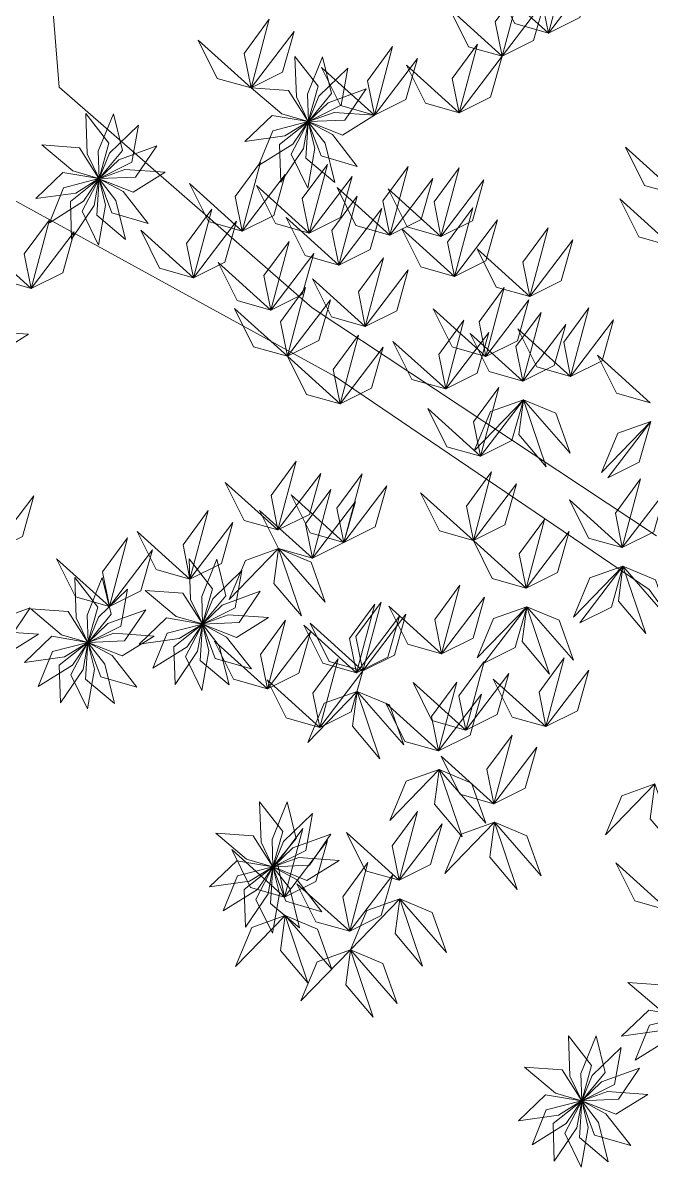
# Model space of a CAD drawing. Header units: inches. Extents: x -422522 to 22891, y -2973 to 414515.
# Drawn here: x 16846.5 to 16899.5, y 7873.6 to 7970.2 of the extents above; entities that cross this region are included whole.
import ezdxf

# ---------------------------------------------------------------- set-up
doc = ezdxf.new("R2010")
doc.units = ezdxf.units.IN
doc.header["$MEASUREMENT"] = 0
doc.layers.add('ARREDAMENTO', color=8, linetype='Continuous', lineweight=13)

msp = doc.modelspace()

# ---------------------------------------------------------------- linework, layer by layer
at = {"layer": 'ARREDAMENTO', "linetype": 'Continuous', "lineweight": 0}
for points in [[(16899.98343, 7926.93139), (16870.895, 7946.16335), (16849.54625, 7964.78021), (16847.51588, 7989.919)], [(16777.03485, 7873.58755), (16797.01771, 7874.95376), (16813.76442, 7879.53148), (16827.87787, 7898.28434), (16832.33212, 7913.77624), (16827.79166, 7920.85146), (16819.9904, 7937.58592), (16842.48337, 7957.01571), (16872.85147, 7940.36779), (16899.35591, 7922.41549), (16917.50546, 7897.33852)]]:
    msp.add_lwpolyline(points, dxfattribs=at)
at = {"layer": 'ARREDAMENTO', "lineweight": 0}
for points in [[(16890.86123, 7969.34157), (16890.2763, 7972.24773), (16892.4037, 7975.13772), (16890.86123, 7969.34157)], [(16886.95366, 7967.39641), (16886.36872, 7970.30257), (16888.49613, 7973.19256), (16886.95366, 7967.39641)], [(16890.86123, 7969.34157), (16888.00868, 7970.14832), (16886.40913, 7973.36069), (16890.86123, 7969.34157)], [(16890.86123, 7969.34157), (16893.51505, 7970.66262), (16894.49204, 7974.11565), (16890.86123, 7969.34157)], [(16886.95366, 7967.39641), (16884.10111, 7968.20316), (16882.50156, 7971.41553), (16886.95366, 7967.39641)], [(16886.95366, 7967.39641), (16889.60748, 7968.71746), (16890.58447, 7972.17049), (16886.95366, 7967.39641)], [(16865.74722, 7964.72253), (16865.16228, 7967.62869), (16867.28968, 7970.51868), (16865.74722, 7964.72253)], [(16865.74722, 7964.72253), (16868.40103, 7966.04358), (16869.37803, 7969.4966), (16865.74722, 7964.72253)], [(16865.74722, 7964.72253), (16862.89466, 7965.52927), (16861.29511, 7968.74164), (16865.74722, 7964.72253)], [(16883.32285, 7962.62234), (16882.73792, 7965.5285), (16884.86532, 7968.41849), (16883.32285, 7962.62234)], [(16869.45757, 7967.37238), (16869.5767, 7963.96602), (16870.58064, 7961.88931), (16871.41032, 7964.8601), (16869.45757, 7967.37238)], [(16876.15699, 7962.42114), (16875.57205, 7965.3273), (16877.69946, 7968.21729), (16876.15699, 7962.42114)], [(16883.32285, 7962.62234), (16885.97667, 7963.94339), (16886.95366, 7967.39641), (16883.32285, 7962.62234)], [(16871.78813, 7967.3534), (16870.51148, 7964.19309), (16870.58394, 7961.88758), (16872.55022, 7964.26407), (16871.78813, 7967.3534)], [(16876.15699, 7962.42114), (16873.30444, 7963.22788), (16871.70489, 7966.44026), (16876.15699, 7962.42114)], [(16876.15699, 7962.42114), (16878.81081, 7963.74219), (16879.7878, 7967.19521), (16876.15699, 7962.42114)], [(16883.32285, 7962.62234), (16880.4703, 7963.42908), (16878.87075, 7966.64145), (16883.32285, 7962.62234)], [(16873.9095, 7966.38814), (16871.4578, 7964.02032), (16870.58626, 7961.88465), (16873.34915, 7963.25593), (16873.9095, 7966.38814)], [(16865.74722, 7964.72253), (16868.35835, 7962.53176), (16870.57341, 7961.88824), (16868.92085, 7964.49266), (16865.74722, 7964.72253)], [(16875.45485, 7964.6435), (16872.25203, 7963.47758), (16870.58719, 7961.88104), (16873.66896, 7962.00999), (16875.45485, 7964.6435)], [(16851.79375, 7962.56126), (16851.91288, 7959.1549), (16852.91682, 7957.07819), (16853.7465, 7960.04898), (16851.79375, 7962.56126)], [(16854.12432, 7962.54228), (16852.84766, 7959.38197), (16852.92013, 7957.07646), (16854.88641, 7959.45295), (16854.12432, 7962.54228)], [(16876.15699, 7962.42114), (16872.75685, 7962.65872), (16870.58657, 7961.87736), (16873.45436, 7960.74169), (16876.15699, 7962.42114)], [(16856.24568, 7961.57703), (16853.79398, 7959.2092), (16852.92245, 7957.07353), (16855.68534, 7958.44481), (16856.24568, 7961.57703)], [(16865.23373, 7960.19211), (16868.60897, 7960.66664), (16870.56937, 7961.88216), (16867.52813, 7962.39676), (16865.23373, 7960.19211)], [(16866.38259, 7958.16429), (16869.27301, 7959.97064), (16870.56953, 7961.87843), (16867.58191, 7961.11156), (16866.38259, 7958.16429)], [(16868.2569, 7956.77907), (16870.16273, 7959.60489), (16870.57119, 7961.87509), (16868.15377, 7959.95934), (16868.2569, 7956.77907)], [(16870.5326, 7956.27596), (16871.12429, 7959.63264), (16870.57406, 7961.87271), (16869.14485, 7959.13934), (16870.5326, 7956.27596)], [(16872.81618, 7956.74195), (16871.99143, 7960.0491), (16870.57766, 7961.87171), (16870.38377, 7958.79333), (16872.81618, 7956.74195)], [(16874.7128, 7958.09648), (16872.61422, 7960.78225), (16870.58135, 7961.87225), (16871.65631, 7958.98116), (16874.7128, 7958.09648)], [(16848.08341, 7959.91141), (16850.69453, 7957.72064), (16852.9096, 7957.07712), (16851.25704, 7959.68154), (16848.08341, 7959.91141)], [(16857.79104, 7959.83238), (16854.58822, 7958.66646), (16852.92338, 7957.06992), (16856.00515, 7957.19887), (16857.79104, 7959.83238)], [(16901.80435, 7955.69506), (16898.9518, 7956.50181), (16897.35225, 7959.71418), (16901.80435, 7955.69506)], [(16858.49318, 7957.61002), (16855.09303, 7957.8476), (16852.92275, 7957.06624), (16855.79054, 7955.93057), (16858.49318, 7957.61002)], [(16865.00362, 7952.6504), (16864.41868, 7955.55656), (16866.54608, 7958.44655), (16865.00362, 7952.6504)], [(16870.65908, 7952.47335), (16870.07414, 7955.37951), (16872.20154, 7958.2695), (16870.65908, 7952.47335)], [(16877.4577, 7952.30238), (16876.87276, 7955.20854), (16879.00016, 7958.09853), (16877.4577, 7952.30238)], [(16881.78255, 7952.19362), (16881.19761, 7955.09978), (16883.32501, 7957.98977), (16881.78255, 7952.19362)], [(16847.56992, 7955.38099), (16850.94516, 7955.85553), (16852.90556, 7957.07104), (16849.86432, 7957.58564), (16847.56992, 7955.38099)], [(16848.71877, 7953.35317), (16851.6092, 7955.15952), (16852.90572, 7957.06731), (16849.9181, 7956.30044), (16848.71877, 7953.35317)], [(16850.59309, 7951.96795), (16852.49891, 7954.79377), (16852.90738, 7957.06397), (16850.48996, 7955.14822), (16850.59309, 7951.96795)], [(16852.86878, 7951.46484), (16853.46048, 7954.82152), (16852.91025, 7957.06159), (16851.48104, 7954.32822), (16852.86878, 7951.46484)], [(16855.15237, 7951.93083), (16854.32762, 7955.23798), (16852.91384, 7957.06059), (16852.71996, 7953.98221), (16855.15237, 7951.93083)], [(16857.04899, 7953.28536), (16854.9504, 7955.97113), (16852.91754, 7957.06113), (16853.9925, 7954.17004), (16857.04899, 7953.28536)], [(16865.00362, 7952.6504), (16867.65743, 7953.97145), (16868.63443, 7957.42448), (16865.00362, 7952.6504)], [(16870.65908, 7952.47335), (16873.31289, 7953.7944), (16874.28989, 7957.24743), (16870.65908, 7952.47335)], [(16877.4577, 7952.30238), (16880.11151, 7953.62343), (16881.08851, 7957.07646), (16877.4577, 7952.30238)], [(16881.78255, 7952.19362), (16884.43636, 7953.51467), (16885.41335, 7956.9677), (16881.78255, 7952.19362)], [(16865.00362, 7952.6504), (16862.15106, 7953.45715), (16860.55151, 7956.66952), (16865.00362, 7952.6504)], [(16870.65908, 7952.47335), (16867.80652, 7953.2801), (16866.20697, 7956.49247), (16870.65908, 7952.47335)], [(16877.4577, 7952.30238), (16874.60514, 7953.10913), (16873.00559, 7956.3215), (16877.4577, 7952.30238)], [(16881.78255, 7952.19362), (16878.92999, 7953.00037), (16877.33044, 7956.21274), (16881.78255, 7952.19362)], [(16873.16039, 7949.78135), (16872.57546, 7952.68751), (16874.70286, 7955.5775), (16873.16039, 7949.78135)], [(16901.32559, 7951.34391), (16898.47303, 7952.15065), (16896.87348, 7955.36302), (16901.32559, 7951.34391)], [(16860.88216, 7948.70081), (16860.29722, 7951.60697), (16862.42462, 7954.49696), (16860.88216, 7948.70081)], [(16873.16039, 7949.78135), (16875.81421, 7951.1024), (16876.7912, 7954.55543), (16873.16039, 7949.78135)], [(16882.92382, 7948.81288), (16882.33888, 7951.71904), (16884.46628, 7954.60903), (16882.92382, 7948.81288)], [(16847.18889, 7947.80857), (16846.60396, 7950.71473), (16848.73136, 7953.60472), (16847.18889, 7947.80857)], [(16860.88216, 7948.70081), (16863.53597, 7950.02186), (16864.51297, 7953.47489), (16860.88216, 7948.70081)], [(16873.16039, 7949.78135), (16870.30784, 7950.5881), (16868.70829, 7953.80047), (16873.16039, 7949.78135)], [(16882.92382, 7948.81288), (16885.57764, 7950.13393), (16886.55463, 7953.58696), (16882.92382, 7948.81288)], [(16889.28447, 7947.11875), (16888.69954, 7950.02491), (16890.82694, 7952.9149), (16889.28447, 7947.11875)], [(16847.18889, 7947.80857), (16849.84271, 7949.12962), (16850.8197, 7952.58264), (16847.18889, 7947.80857)], [(16860.88216, 7948.70081), (16858.0296, 7949.50756), (16856.43005, 7952.71993), (16860.88216, 7948.70081)], [(16882.92382, 7948.81288), (16880.07127, 7949.61963), (16878.47171, 7952.832), (16882.92382, 7948.81288)], [(16847.18889, 7947.80857), (16844.33634, 7948.61531), (16842.73679, 7951.82769), (16847.18889, 7947.80857)], [(16867.41913, 7945.97716), (16866.8342, 7948.88332), (16868.9616, 7951.77331), (16867.41913, 7945.97716)], [(16867.41913, 7945.97716), (16866.8342, 7948.88332), (16868.9616, 7951.77331), (16867.41913, 7945.97716)], [(16889.28447, 7947.11875), (16886.43192, 7947.9255), (16884.83237, 7951.13787), (16889.28447, 7947.11875)], [(16889.28447, 7947.11875), (16891.93829, 7948.4398), (16892.91528, 7951.89282), (16889.28447, 7947.11875)], [(16867.41913, 7945.97716), (16864.56658, 7946.78391), (16862.96703, 7949.99628), (16867.41913, 7945.97716)], [(16867.41913, 7945.97716), (16864.56658, 7946.78391), (16862.96703, 7949.99628), (16867.41913, 7945.97716)], [(16867.41913, 7945.97716), (16870.07295, 7947.29821), (16871.04994, 7950.75124), (16867.41913, 7945.97716)], [(16867.41913, 7945.97716), (16870.07295, 7947.29821), (16871.04994, 7950.75124), (16867.41913, 7945.97716)], [(16875.39169, 7944.59975), (16874.80675, 7947.50591), (16876.93416, 7950.3959), (16875.39169, 7944.59975)], [(16875.39169, 7944.59975), (16878.04551, 7945.9208), (16879.0225, 7949.37382), (16875.39169, 7944.59975)], [(16875.39169, 7944.59975), (16872.53914, 7945.40649), (16870.93959, 7948.61886), (16875.39169, 7944.59975)], [(16868.81584, 7942.08186), (16868.23091, 7944.98802), (16870.35831, 7947.87801), (16868.81584, 7942.08186)], [(16885.57762, 7942.07589), (16884.99268, 7944.98205), (16887.12008, 7947.87204), (16885.57762, 7942.07589)], [(16868.81584, 7942.08186), (16871.46966, 7943.40291), (16872.44665, 7946.85594), (16868.81584, 7942.08186)], [(16885.57762, 7942.07589), (16888.23143, 7943.39694), (16889.20842, 7946.84996), (16885.57762, 7942.07589)], [(16892.72869, 7940.37625), (16892.14375, 7943.28241), (16894.27115, 7946.1724), (16892.72869, 7940.37625)], [(16868.81584, 7942.08186), (16865.96329, 7942.88861), (16864.36374, 7946.10098), (16868.81584, 7942.08186)], [(16885.57762, 7942.07589), (16882.72506, 7942.88263), (16881.12551, 7946.09501), (16885.57762, 7942.07589)], [(16888.69848, 7939.98766), (16888.11355, 7942.89382), (16890.24095, 7945.78381), (16888.69848, 7939.98766)], [(16892.72869, 7940.37625), (16895.38251, 7941.6973), (16896.3595, 7945.15033), (16892.72869, 7940.37625)], [(16882.17879, 7939.32291), (16881.59386, 7942.22907), (16883.72126, 7945.11906), (16882.17879, 7939.32291)], [(16892.72869, 7940.37625), (16889.87614, 7941.183), (16888.27658, 7944.39537), (16892.72869, 7940.37625)], [(16888.69848, 7939.98766), (16891.3523, 7941.30871), (16892.32929, 7944.76173), (16888.69848, 7939.98766)], [(16846.97028, 7943.94142), (16843.57014, 7944.179), (16841.39986, 7943.39764), (16844.26765, 7942.26197), (16846.97028, 7943.94142)], [(16873.26795, 7938.06275), (16872.68301, 7940.96891), (16874.81041, 7943.8589), (16873.26795, 7938.06275)], [(16882.17879, 7939.32291), (16879.32624, 7940.12966), (16877.72669, 7943.34203), (16882.17879, 7939.32291)], [(16882.17879, 7939.32291), (16884.83261, 7940.64397), (16885.8096, 7944.09699), (16882.17879, 7939.32291)], [(16888.69848, 7939.98766), (16885.84593, 7940.79441), (16884.24638, 7944.00678), (16888.69848, 7939.98766)], [(16873.26795, 7938.06275), (16875.92176, 7939.3838), (16876.89876, 7942.83682), (16873.26795, 7938.06275)], [(16873.26795, 7938.06275), (16870.41539, 7938.86949), (16868.81584, 7942.08186), (16873.26795, 7938.06275)], [(16899.45045, 7938.15556), (16896.59789, 7938.9623), (16894.99834, 7942.17468), (16899.45045, 7938.15556)], [(16885.12004, 7933.6466), (16884.5351, 7936.55276), (16886.6625, 7939.44275), (16885.12004, 7933.6466)], [(16888.75084, 7938.42067), (16885.95851, 7937.4253), (16884.57697, 7934.11331), (16888.75084, 7938.42067)], [(16885.12004, 7933.6466), (16887.77385, 7934.96765), (16888.75084, 7938.42067), (16885.12004, 7933.6466)], [(16885.12004, 7933.6466), (16887.77385, 7934.96765), (16888.75084, 7938.42067), (16885.12004, 7933.6466)], [(16888.75084, 7938.42067), (16888.36122, 7935.48195), (16890.6768, 7932.74042), (16888.75084, 7938.42067)], [(16888.75084, 7938.42067), (16891.48693, 7937.27973), (16892.69225, 7933.89963), (16888.75084, 7938.42067)], [(16885.12004, 7933.6466), (16882.26748, 7934.45334), (16880.66793, 7937.66572), (16885.12004, 7933.6466)], [(16899.50281, 7936.58857), (16896.71048, 7935.5932), (16895.32894, 7932.28121), (16899.50281, 7936.58857)], [(16895.872, 7931.8145), (16898.52582, 7933.13555), (16899.50281, 7936.58857), (16895.872, 7931.8145)], [(16868.02171, 7927.42442), (16867.43677, 7930.33058), (16869.56417, 7933.22057), (16868.02171, 7927.42442)], [(16868.02171, 7927.42442), (16870.67552, 7928.74547), (16871.65251, 7932.19849), (16868.02171, 7927.42442)], [(16873.58044, 7926.37174), (16872.9955, 7929.2779), (16875.1229, 7932.16789), (16873.58044, 7926.37174)], [(16884.51401, 7926.54014), (16883.92908, 7929.4463), (16886.05648, 7932.33629), (16884.51401, 7926.54014)], [(16897.09338, 7925.93731), (16896.50844, 7928.84347), (16898.63584, 7931.73346), (16897.09338, 7925.93731)], [(16868.02171, 7927.42442), (16865.16915, 7928.23117), (16863.5696, 7931.44354), (16868.02171, 7927.42442)], [(16870.92662, 7925.05069), (16870.34169, 7927.95685), (16872.46909, 7930.84684), (16870.92662, 7925.05069)], [(16873.58044, 7926.37174), (16876.23425, 7927.69279), (16877.21125, 7931.14581), (16873.58044, 7926.37174)], [(16884.51401, 7926.54014), (16887.16783, 7927.86119), (16888.14482, 7931.31421), (16884.51401, 7926.54014)], [(16897.09338, 7925.93731), (16899.74719, 7927.25836), (16900.72418, 7930.71138), (16897.09338, 7925.93731)], [(16843.79102, 7925.54123), (16846.44483, 7926.86228), (16847.42183, 7930.3153), (16843.79102, 7925.54123)], [(16873.58044, 7926.37174), (16870.72788, 7927.17848), (16869.12833, 7930.39086), (16873.58044, 7926.37174)], [(16870.92662, 7925.05069), (16873.58044, 7926.37174), (16874.55743, 7929.82476), (16870.92662, 7925.05069)], [(16884.51401, 7926.54014), (16881.66146, 7927.34688), (16880.06191, 7930.55926), (16884.51401, 7926.54014)], [(16897.09338, 7925.93731), (16894.24082, 7926.74405), (16892.64127, 7929.95642), (16897.09338, 7925.93731)], [(16860.58761, 7923.2764), (16860.00267, 7926.18256), (16862.13007, 7929.07255), (16860.58761, 7923.2764)], [(16870.92662, 7925.05069), (16868.07407, 7925.85743), (16866.47452, 7929.06981), (16870.92662, 7925.05069)], [(16860.58761, 7923.2764), (16863.24142, 7924.59745), (16864.21842, 7928.05047), (16860.58761, 7923.2764)], [(16888.96612, 7922.52102), (16888.38118, 7925.42718), (16890.50858, 7928.31717), (16888.96612, 7922.52102)], [(16860.58761, 7923.2764), (16857.73505, 7924.08315), (16856.1355, 7927.29552), (16860.58761, 7923.2764)], [(16888.96612, 7922.52102), (16891.61994, 7923.84207), (16892.59693, 7927.29509), (16888.96612, 7922.52102)], [(16853.7873, 7920.97602), (16853.20236, 7923.88218), (16855.32976, 7926.77217), (16853.7873, 7920.97602)], [(16868.07407, 7925.85743), (16865.28173, 7924.86206), (16863.9002, 7921.55007), (16868.07407, 7925.85743)], [(16868.07407, 7925.85743), (16867.68444, 7922.91871), (16870.00002, 7920.17718), (16868.07407, 7925.85743)], [(16868.07407, 7925.85743), (16870.81015, 7924.71649), (16872.01548, 7921.33639), (16868.07407, 7925.85743)], [(16888.96612, 7922.52102), (16886.11357, 7923.32777), (16884.51401, 7926.54014), (16888.96612, 7922.52102)], [(16853.7873, 7920.97602), (16850.93474, 7921.78277), (16849.33519, 7924.99514), (16853.7873, 7920.97602)], [(16853.7873, 7920.97602), (16856.44111, 7922.29707), (16857.4181, 7925.7501), (16853.7873, 7920.97602)], [(16860.52804, 7924.97958), (16860.64717, 7921.57322), (16861.65111, 7919.49651), (16862.48079, 7922.4673), (16860.52804, 7924.97958)], [(16862.85861, 7924.9606), (16861.58195, 7921.80029), (16861.65442, 7919.49478), (16863.6207, 7921.87127), (16862.85861, 7924.9606)], [(16864.97997, 7923.99534), (16862.52827, 7921.62752), (16861.65674, 7919.49185), (16864.41963, 7920.86313), (16864.97997, 7923.99534)], [(16897.14574, 7924.37032), (16894.3534, 7923.37495), (16892.97187, 7920.06296), (16897.14574, 7924.37032)], [(16893.51493, 7919.59625), (16896.16875, 7920.9173), (16897.14574, 7924.37032), (16893.51493, 7919.59625)], [(16897.14574, 7924.37032), (16896.75611, 7921.4316), (16899.07169, 7918.69007), (16897.14574, 7924.37032)], [(16897.14574, 7924.37032), (16899.88182, 7923.22938), (16901.08715, 7919.84928), (16897.14574, 7924.37032)], [(16850.85627, 7923.42912), (16850.9754, 7920.02277), (16851.97934, 7917.94605), (16852.80902, 7920.91684), (16850.85627, 7923.42912)], [(16853.18683, 7923.41015), (16851.91018, 7920.24984), (16851.98264, 7917.94432), (16853.94892, 7920.32081), (16853.18683, 7923.41015)], [(16855.3082, 7922.44489), (16852.8565, 7920.07707), (16851.98496, 7917.9414), (16854.74785, 7919.31267), (16855.3082, 7922.44489)], [(16856.8177, 7922.32973), (16859.42882, 7920.13896), (16861.64389, 7919.49544), (16859.99133, 7922.09986), (16856.8177, 7922.32973)], [(16866.52533, 7922.2507), (16863.32251, 7921.08478), (16861.65767, 7919.48824), (16864.73944, 7919.61719), (16866.52533, 7922.2507)], [(16881.8365, 7916.9725), (16881.25157, 7919.87866), (16883.37897, 7922.76865), (16881.8365, 7916.9725)], [(16874.64999, 7915.37578), (16874.06505, 7918.28194), (16876.19246, 7921.17193), (16874.64999, 7915.37578)], [(16875.19085, 7915.53531), (16874.60591, 7918.44147), (16876.73331, 7921.33146), (16875.19085, 7915.53531)], [(16881.8365, 7916.9725), (16884.49032, 7918.29355), (16885.46731, 7921.74657), (16881.8365, 7916.9725)], [(16847.10681, 7920.85779), (16843.90399, 7919.69187), (16842.23915, 7918.09533), (16845.32093, 7918.22428), (16847.10681, 7920.85779)], [(16847.14592, 7920.77927), (16849.75705, 7918.58851), (16851.97211, 7917.94499), (16850.31955, 7920.54941), (16847.14592, 7920.77927)], [(16856.85355, 7920.70025), (16853.65073, 7919.53433), (16851.98589, 7917.93778), (16855.06766, 7918.06674), (16856.85355, 7920.70025)], [(16867.22747, 7920.02834), (16863.82732, 7920.26592), (16861.65704, 7919.48456), (16864.52483, 7918.34889), (16867.22747, 7920.02834)], [(16874.64999, 7915.37578), (16877.30381, 7916.69683), (16878.2808, 7920.14985), (16874.64999, 7915.37578)], [(16875.19085, 7915.53531), (16877.84466, 7916.85636), (16878.82166, 7920.30938), (16875.19085, 7915.53531)], [(16881.8365, 7916.9725), (16878.98395, 7917.77925), (16877.3844, 7920.99162), (16881.8365, 7916.9725)], [(16889.01848, 7920.95403), (16886.22615, 7919.95866), (16884.84461, 7916.64667), (16889.01848, 7920.95403)], [(16885.38767, 7916.17996), (16888.04149, 7917.50101), (16889.01848, 7920.95403), (16885.38767, 7916.17996)], [(16889.01848, 7920.95403), (16888.62886, 7918.01531), (16890.94444, 7915.27378), (16889.01848, 7920.95403)], [(16889.01848, 7920.95403), (16891.75457, 7919.81309), (16892.95989, 7916.43299), (16889.01848, 7920.95403)], [(16856.30421, 7917.79931), (16859.67945, 7918.27384), (16861.63985, 7919.48936), (16858.59861, 7920.00396), (16856.30421, 7917.79931)], [(16857.45306, 7915.77149), (16860.34348, 7917.57784), (16861.64001, 7919.48563), (16858.65238, 7918.71876), (16857.45306, 7915.77149)], [(16859.32738, 7914.38627), (16861.2332, 7917.21209), (16861.64166, 7919.48229), (16859.22425, 7917.56654), (16859.32738, 7914.38627)], [(16861.60307, 7913.88316), (16862.19477, 7917.23984), (16861.64454, 7919.47991), (16860.21533, 7916.74654), (16861.60307, 7913.88316)], [(16863.88666, 7914.34915), (16863.06191, 7917.6563), (16861.64813, 7919.47891), (16861.45424, 7916.40053), (16863.88666, 7914.34915)], [(16865.78328, 7915.70368), (16863.68469, 7918.38945), (16861.65183, 7919.47945), (16862.72679, 7916.58836), (16865.78328, 7915.70368)], [(16867.12387, 7914.02682), (16866.53893, 7916.93298), (16868.66633, 7919.82297), (16867.12387, 7914.02682)], [(16874.64999, 7915.37578), (16871.79744, 7916.18253), (16870.19789, 7919.3949), (16874.64999, 7915.37578)], [(16875.19085, 7915.53531), (16872.33829, 7916.34205), (16870.73874, 7919.55442), (16875.19085, 7915.53531)], [(16847.80896, 7918.63543), (16844.40881, 7918.87301), (16842.23853, 7918.09165), (16845.10632, 7916.95598), (16847.80896, 7918.63543)], [(16846.63243, 7916.24885), (16850.00767, 7916.72339), (16851.96807, 7917.93891), (16848.92683, 7918.45351), (16846.63243, 7916.24885)], [(16857.55569, 7918.47789), (16854.15555, 7918.71547), (16851.98527, 7917.93411), (16854.85306, 7916.79844), (16857.55569, 7918.47789)], [(16867.12387, 7914.02682), (16869.77768, 7915.34787), (16870.75467, 7918.8009), (16867.12387, 7914.02682)], [(16847.78129, 7914.22104), (16850.67171, 7916.02738), (16851.96823, 7917.93518), (16848.98061, 7917.16831), (16847.78129, 7914.22104)], [(16849.6556, 7912.83582), (16851.56143, 7915.66164), (16851.96989, 7917.93184), (16849.55247, 7916.01609), (16849.6556, 7912.83582)], [(16851.9313, 7912.33271), (16852.52299, 7915.68939), (16851.97276, 7917.92946), (16850.54355, 7915.19609), (16851.9313, 7912.33271)], [(16854.21488, 7912.7987), (16853.39013, 7916.10585), (16851.97636, 7917.92845), (16851.78247, 7914.85008), (16854.21488, 7912.7987)], [(16856.1115, 7914.15322), (16854.01292, 7916.839), (16851.98005, 7917.929), (16853.05501, 7915.0379), (16856.1115, 7914.15322)], [(16867.12387, 7914.02682), (16864.27131, 7914.83357), (16862.67176, 7918.04594), (16867.12387, 7914.02682)], [(16871.56004, 7910.76123), (16870.9751, 7913.66739), (16873.10251, 7916.55738), (16871.56004, 7910.76123)], [(16883.87603, 7910.53248), (16883.2911, 7913.43864), (16885.4185, 7916.32863), (16883.87603, 7910.53248)], [(16890.64559, 7910.83229), (16890.06065, 7913.73845), (16892.18805, 7916.62844), (16890.64559, 7910.83229)], [(16871.56004, 7910.76123), (16874.21386, 7912.08228), (16875.19085, 7915.53531), (16871.56004, 7910.76123)], [(16883.87603, 7910.53248), (16886.52985, 7911.85353), (16887.50684, 7915.30655), (16883.87603, 7910.53248)], [(16890.64559, 7910.83229), (16893.2994, 7912.15334), (16894.27639, 7915.60637), (16890.64559, 7910.83229)], [(16871.56004, 7910.76123), (16868.70749, 7911.56798), (16867.10794, 7914.78035), (16871.56004, 7910.76123)], [(16883.87603, 7910.53248), (16881.02348, 7911.33923), (16879.42393, 7914.5516), (16883.87603, 7910.53248)], [(16881.57961, 7908.78634), (16880.99467, 7911.6925), (16883.12208, 7914.58249), (16881.57961, 7908.78634)], [(16890.64559, 7910.83229), (16887.79303, 7911.63904), (16886.19348, 7914.85141), (16890.64559, 7910.83229)], [(16874.70235, 7913.80879), (16871.91002, 7912.81342), (16870.52848, 7909.50143), (16874.70235, 7913.80879)], [(16874.70235, 7913.80879), (16874.31273, 7910.87007), (16876.62831, 7908.12854), (16874.70235, 7913.80879)], [(16874.70235, 7913.80879), (16877.43844, 7912.66785), (16878.64376, 7909.28775), (16874.70235, 7913.80879)], [(16881.57961, 7908.78634), (16884.23343, 7910.10739), (16885.21042, 7913.56042), (16881.57961, 7908.78634)], [(16881.57961, 7908.78634), (16878.72706, 7909.59309), (16877.1275, 7912.80546), (16881.57961, 7908.78634)], [(16886.23703, 7904.33044), (16885.6521, 7907.2366), (16887.7795, 7910.12659), (16886.23703, 7904.33044)], [(16886.23703, 7904.33044), (16888.89085, 7905.65149), (16889.86784, 7909.10452), (16886.23703, 7904.33044)], [(16886.23703, 7904.33044), (16883.38448, 7905.13719), (16881.78493, 7908.34956), (16886.23703, 7904.33044)], [(16881.63197, 7907.21936), (16878.83964, 7906.22398), (16877.4581, 7902.912), (16881.63197, 7907.21936)], [(16881.63197, 7907.21936), (16881.24235, 7904.28063), (16883.55793, 7901.5391), (16881.63197, 7907.21936)], [(16881.63197, 7907.21936), (16884.36806, 7906.07841), (16885.57338, 7902.69831), (16881.63197, 7907.21936)], [(16899.84055, 7906.00465), (16897.04822, 7905.00928), (16895.66668, 7901.69729), (16899.84055, 7906.00465)], [(16899.84055, 7906.00465), (16899.45092, 7903.06593), (16901.76651, 7900.3244), (16899.84055, 7906.00465)], [(16866.4739, 7904.49449), (16866.59303, 7901.08813), (16867.59696, 7899.01142), (16868.42665, 7901.98221), (16866.4739, 7904.49449)], [(16868.80446, 7904.47551), (16867.52781, 7901.3152), (16867.60027, 7899.00969), (16869.56655, 7901.38618), (16868.80446, 7904.47551)], [(16878.25167, 7897.87322), (16877.66673, 7900.77938), (16879.79413, 7903.66937), (16878.25167, 7897.87322)], [(16870.92582, 7903.51026), (16868.47413, 7901.14243), (16867.60259, 7899.00676), (16870.36548, 7900.37804), (16870.92582, 7903.51026)], [(16878.25167, 7897.87322), (16880.90548, 7899.19427), (16881.88247, 7902.6473), (16878.25167, 7897.87322)], [(16886.2894, 7902.76345), (16883.49706, 7901.76808), (16882.11553, 7898.45609), (16886.2894, 7902.76345)], [(16886.2894, 7902.76345), (16885.89977, 7899.82473), (16888.21535, 7897.0832), (16886.2894, 7902.76345)], [(16886.2894, 7902.76345), (16889.02548, 7901.62251), (16890.23081, 7898.24241), (16886.2894, 7902.76345)], [(16862.76355, 7901.84464), (16865.37467, 7899.65387), (16867.58974, 7899.01035), (16865.93718, 7901.61477), (16862.76355, 7901.84464)], [(16872.47118, 7901.76561), (16869.26836, 7900.59969), (16867.60352, 7899.00315), (16870.68529, 7899.1321), (16872.47118, 7901.76561)], [(16868.56394, 7896.45674), (16867.979, 7899.3629), (16870.10641, 7902.25289), (16868.56394, 7896.45674)], [(16878.25167, 7897.87322), (16875.39911, 7898.67997), (16873.79956, 7901.89234), (16878.25167, 7897.87322)], [(16868.56394, 7896.45674), (16871.21776, 7897.77779), (16872.19475, 7901.23081), (16868.56394, 7896.45674)], [(16868.56394, 7896.45674), (16865.71139, 7897.26349), (16864.11184, 7900.47586), (16868.56394, 7896.45674)], [(16873.17332, 7899.54325), (16869.77318, 7899.78083), (16867.60289, 7898.99947), (16870.47069, 7897.8638), (16873.17332, 7899.54325)], [(16862.25006, 7897.31422), (16865.6253, 7897.78876), (16867.5857, 7899.00427), (16864.54446, 7899.51887), (16862.25006, 7897.31422)], [(16863.39891, 7895.2864), (16866.28934, 7897.09275), (16867.58586, 7899.00054), (16864.59824, 7898.23367), (16863.39891, 7895.2864)], [(16865.27323, 7893.90118), (16867.17906, 7896.727), (16867.58752, 7898.9972), (16865.1701, 7897.08145), (16865.27323, 7893.90118)], [(16867.54893, 7893.39807), (16868.14062, 7896.75475), (16867.59039, 7898.99482), (16866.16118, 7896.26145), (16867.54893, 7893.39807)], [(16869.83251, 7893.86406), (16869.00776, 7897.17121), (16867.59399, 7898.99382), (16867.4001, 7895.91544), (16869.83251, 7893.86406)], [(16871.72913, 7895.21859), (16869.63055, 7897.90436), (16867.59768, 7898.99436), (16868.67264, 7896.10327), (16871.72913, 7895.21859)], [(16874.07779, 7893.56586), (16873.49286, 7896.47202), (16875.62026, 7899.36201), (16874.07779, 7893.56586)], [(16900.99851, 7895.33072), (16898.14596, 7896.13746), (16896.5464, 7899.34984), (16900.99851, 7895.33072)], [(16874.07779, 7893.56586), (16876.73161, 7894.88691), (16877.7086, 7898.33994), (16874.07779, 7893.56586)], [(16874.07779, 7893.56586), (16871.22524, 7894.37261), (16869.62569, 7897.58498), (16874.07779, 7893.56586)], [(16878.30403, 7896.30624), (16875.51169, 7895.31086), (16874.13016, 7891.99888), (16878.30403, 7896.30624)], [(16878.30403, 7896.30624), (16877.9144, 7893.36751), (16880.22998, 7890.62599), (16878.30403, 7896.30624)], [(16878.30403, 7896.30624), (16881.04011, 7895.16529), (16882.24544, 7891.78519), (16878.30403, 7896.30624)], [(16868.6163, 7894.88975), (16865.82397, 7893.89438), (16864.44243, 7890.58239), (16868.6163, 7894.88975)], [(16868.6163, 7894.88975), (16868.22668, 7891.95103), (16870.54226, 7889.2095), (16868.6163, 7894.88975)], [(16868.6163, 7894.88975), (16871.35239, 7893.74881), (16872.55771, 7890.36871), (16868.6163, 7894.88975)], [(16874.13016, 7891.99888), (16871.33782, 7891.0035), (16869.95629, 7887.69152), (16874.13016, 7891.99888)], [(16874.13016, 7891.99888), (16873.74053, 7889.06015), (16876.05611, 7886.31863), (16874.13016, 7891.99888)], [(16874.13016, 7891.99888), (16876.86624, 7890.85793), (16878.07157, 7887.47783), (16874.13016, 7891.99888)], [(16897.54904, 7889.24356), (16900.16016, 7887.0528), (16902.37523, 7886.40928), (16900.72267, 7889.0137), (16897.54904, 7889.24356)], [(16897.03555, 7884.71314), (16900.41079, 7885.18768), (16902.37119, 7886.4032), (16899.32995, 7886.9178), (16897.03555, 7884.71314)], [(16898.1844, 7882.68533), (16901.07483, 7884.49167), (16902.37135, 7886.39947), (16899.38373, 7885.6326), (16898.1844, 7882.68533)], [(16892.54772, 7884.75626), (16892.66685, 7881.3499), (16893.67079, 7879.27319), (16894.50047, 7882.24398), (16892.54772, 7884.75626)], [(16894.87828, 7884.73728), (16893.60163, 7881.57697), (16893.67409, 7879.27146), (16895.64037, 7881.64795), (16894.87828, 7884.73728)], [(16896.99965, 7883.77203), (16894.54795, 7881.4042), (16893.67641, 7879.26853), (16896.4393, 7880.63981), (16896.99965, 7883.77203)], [(16888.83737, 7882.10641), (16891.4485, 7879.91564), (16893.66356, 7879.27212), (16892.011, 7881.87654), (16888.83737, 7882.10641)], [(16898.545, 7882.02738), (16895.34218, 7880.86146), (16893.67734, 7879.26492), (16896.75911, 7879.39387), (16898.545, 7882.02738)], [(16888.32388, 7877.57599), (16891.69912, 7878.05053), (16893.65952, 7879.26604), (16890.61828, 7879.78065), (16888.32388, 7877.57599)], [(16899.24714, 7879.80502), (16895.847, 7880.0426), (16893.67672, 7879.26124), (16896.54451, 7878.12557), (16899.24714, 7879.80502)], [(16889.47274, 7875.54817), (16892.36316, 7877.35452), (16893.65968, 7879.26231), (16890.67206, 7878.49544), (16889.47274, 7875.54817)], [(16891.34705, 7874.16295), (16893.25288, 7876.98877), (16893.66134, 7879.25897), (16891.24392, 7877.34322), (16891.34705, 7874.16295)], [(16893.62275, 7873.65984), (16894.21444, 7877.01652), (16893.66421, 7879.25659), (16892.235, 7876.52322), (16893.62275, 7873.65984)], [(16895.90633, 7874.12583), (16895.08158, 7877.43298), (16893.66781, 7879.25559), (16893.47392, 7876.17721), (16895.90633, 7874.12583)], [(16897.80295, 7875.48036), (16895.70437, 7878.16613), (16893.6715, 7879.25613), (16894.74646, 7876.36504), (16897.80295, 7875.48036)]]:
    msp.add_lwpolyline(points, dxfattribs=at)

doc.saveas('drawing.dxf')
